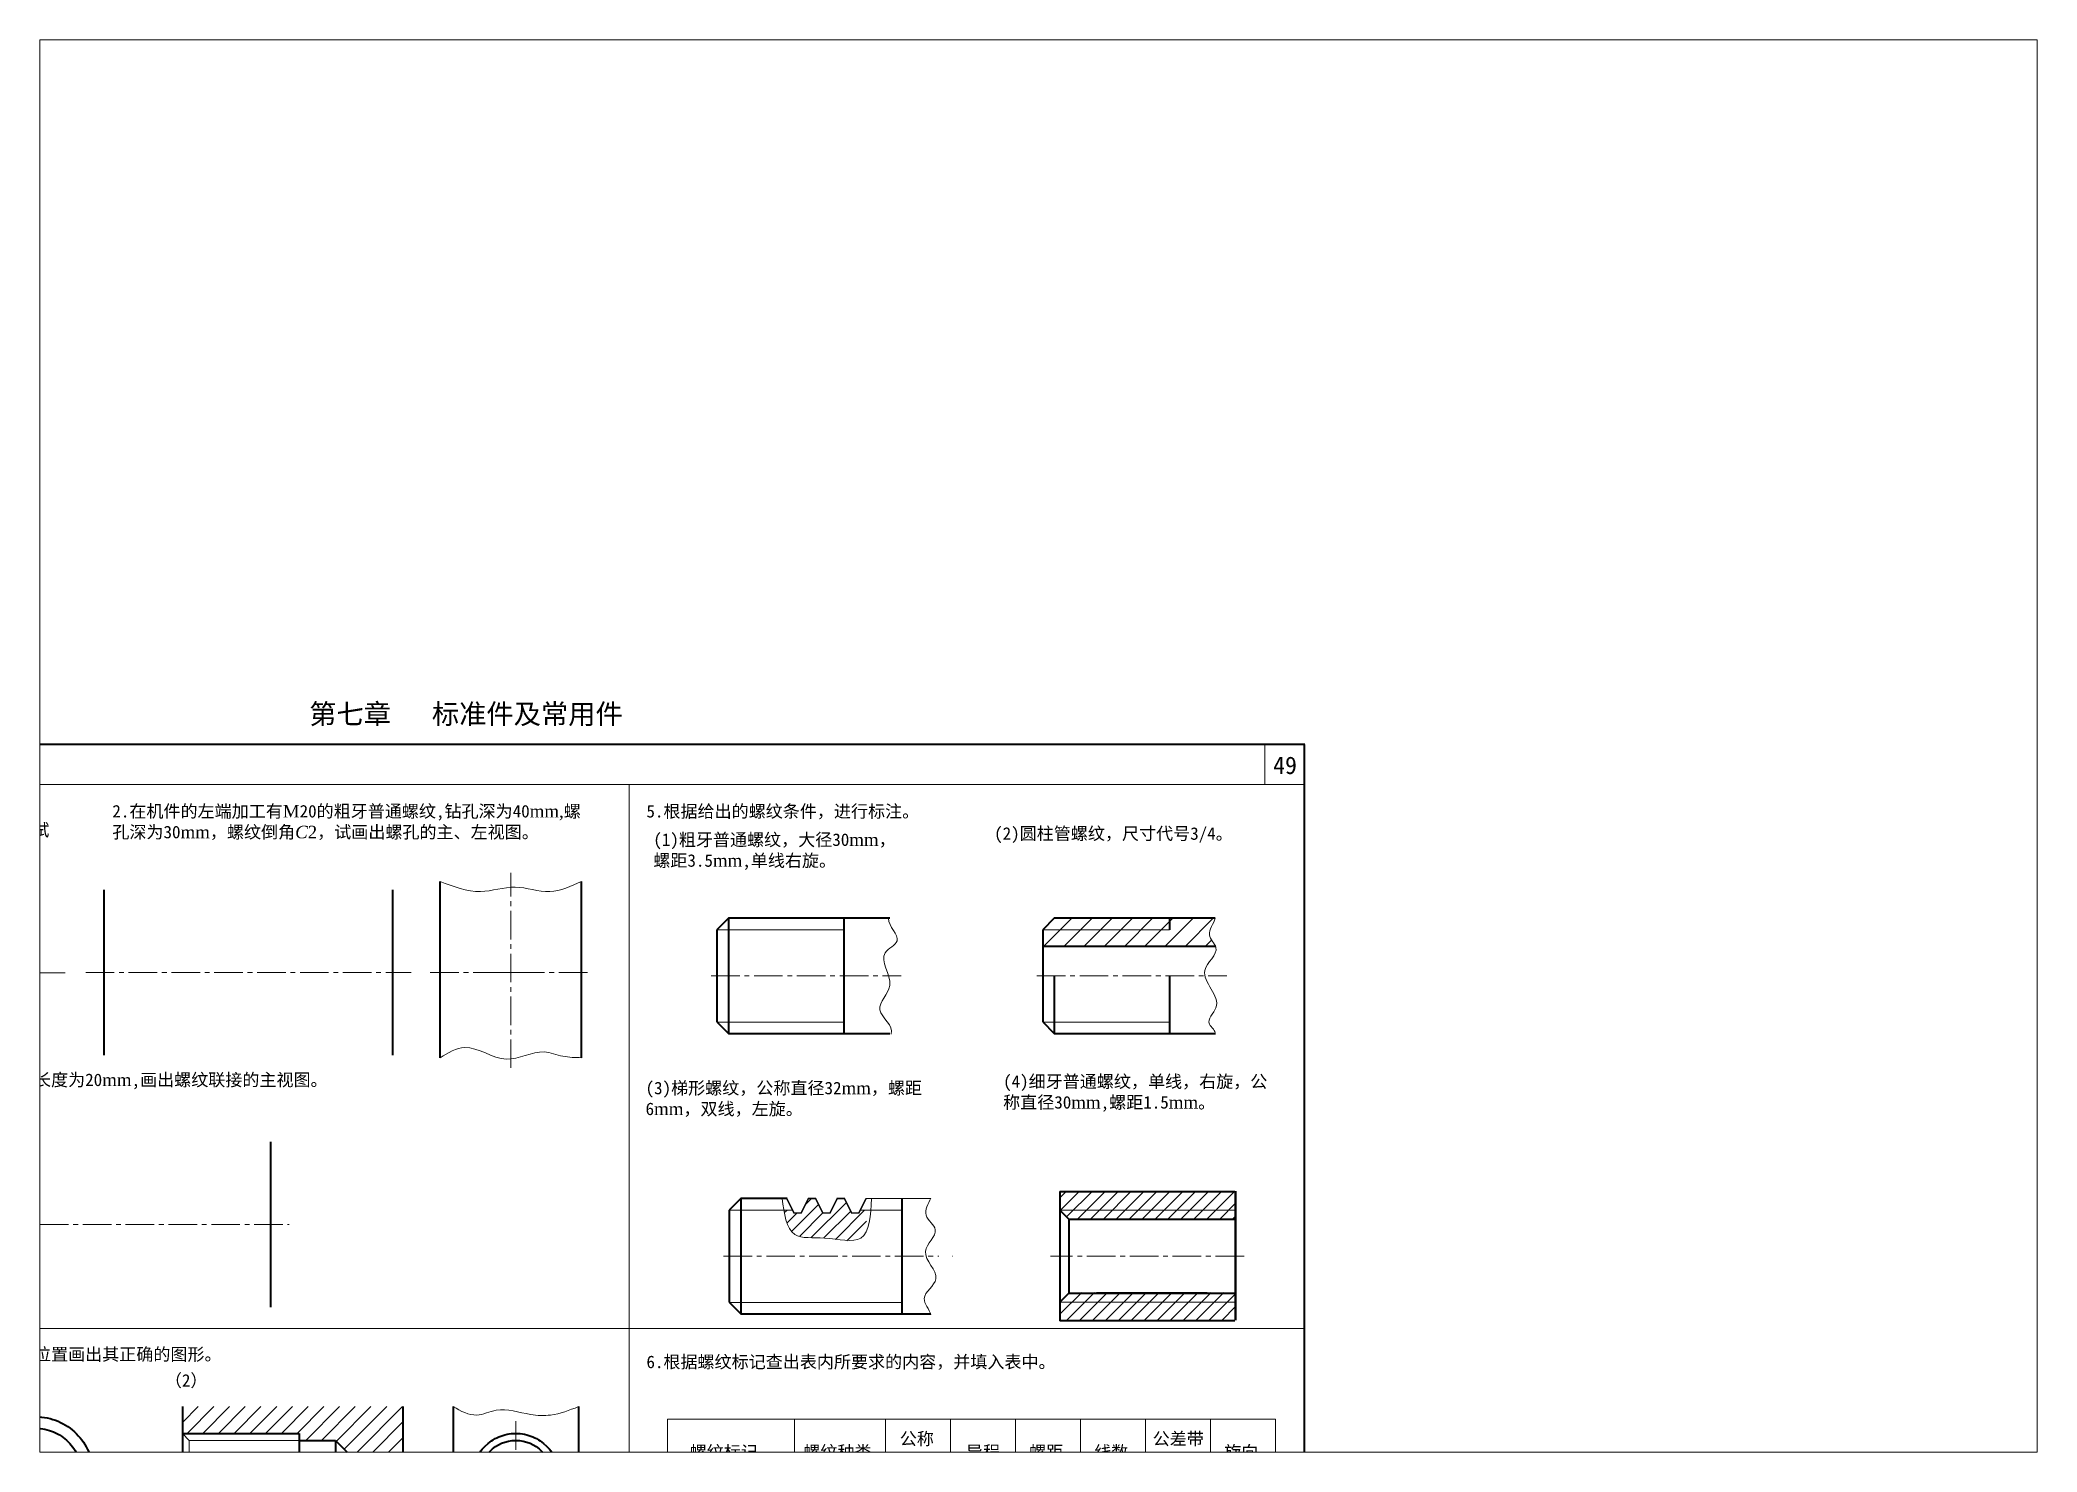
# Paper-space layout '布局1' of a CAD drawing. Header units: millimetres. Extents: x 1 to 400, y 2 to 285.
# The model-space entities are those that its viewports show. They can reach past a viewport. Long polylines and large blocks are cut down to what shows.
import ezdxf

# ---------------------------------------------------------------- set-up
doc = ezdxf.new("R2010")
doc.units = ezdxf.units.MM
doc.header["$LTSCALE"] = 0.3
doc.linetypes.add('CENTER2', pattern=[28.575, 19.05, -3.175, 3.175, -3.175])
doc.layers.get('0').update_dxf_attribs({"lineweight": 40})
for name, color, linetype, lineweight in [('中心线', 7, 'CENTER2', 18), ('剖面线', 7, 'Continuous', 13), ('图层1', 7, 'Continuous', 18), ('细实线', 7, 'Continuous', 18), ('细线', 7, 'Continuous', 18)]:
    doc.layers.add(name, color=color, linetype=linetype, lineweight=lineweight)
doc.styles.add('仿宋', font='SIMFANG.TTF', dxfattribs={"height": 2.5})

msp = doc.modelspace()

# ---------------------------------------------------------------- hatches: boundary and pattern name
at = {"layer": '剖面线'}
h = msp.add_hatch(dxfattribs=at)
h.set_pattern_fill('ANSI31', color=256, scale=0.9, style=0)
h.set_pattern_definition([(45, (-29.4515, -76.603), (-2.020558, 2.020558), [])])
edge = h.paths.add_edge_path()
edge.add_spline(control_points=[(321.71, 179.62), (321.39, 180.33), (319.55, 181.96), (321.39, 184.15), (321.67, 185.2)], knot_values=[1.540734, 1.540734, 1.540734, 1.540734, 4.329142, 7.975512, 7.975512, 7.975512, 7.975512], degree=3, periodic=0)
edge.add_line((321.67, 185.2), (312.48, 185.2))
edge.add_line((312.48, 185.2), (312.48, 182.89))
edge.add_line((312.48, 182.89), (287.14, 182.9))
edge.add_line((287.14, 182.9), (287.14, 179.62))
edge.add_line((287.14, 179.62), (321.71, 179.62))
h.paths.add_polyline_path([(312.48, 185.2), (289.44, 185.2), (287.14, 182.9), (312.48, 182.89)], flags=16)
h = msp.add_hatch(dxfattribs=at)
h.set_pattern_fill('ANSI31', color=256, scale=0.576, style=0)
h.set_pattern_definition([(45, (215.8105, 85.9256), (-1.293157, 1.293157), [])])
edge = h.paths.add_edge_path()
edge.add_spline(control_points=[(235.37, 126.82), (235.73, 124.66), (236.86, 120.77), (243.85, 121.81), (251.87, 119.26), (251.86, 124.62), (252.23, 126.81)], knot_values=[6.903456, 6.903456, 6.903456, 6.903456, 26.539627, 47.373693, 72.443945, 93.014275, 93.014275, 93.014275, 93.014275], degree=3, periodic=0)
edge.add_line((252.23, 126.81), (250.65, 126.81))
edge.add_line((250.65, 126.81), (250.37, 126.25))
edge.add_line((250.37, 126.25), (248.93, 126.25))
edge.add_line((248.93, 126.25), (247.49, 129.13))
edge.add_line((247.49, 129.13), (246.05, 129.13))
edge.add_line((246.05, 129.13), (244.61, 126.25))
edge.add_line((244.61, 126.25), (243.17, 126.25))
edge.add_line((243.17, 126.25), (241.73, 129.13))
edge.add_line((241.73, 129.13), (240.29, 129.13))
edge.add_line((240.29, 129.13), (238.85, 126.25))
edge.add_line((238.85, 126.25), (237.41, 126.25))
edge.add_line((237.41, 126.25), (237.12, 126.82))
edge.add_line((237.12, 126.82), (235.37, 126.82))
h = msp.add_hatch(dxfattribs=at)
h.set_pattern_fill('ANSI31', color=256, scale=0.576, style=0)
h.set_pattern_definition([(45, (216.3234, 86.0519), (-1.293157, 1.293157), [])])
h.paths.add_polyline_path([(325.71, 130.63), (290.69, 130.63), (290.69, 126.95), (325.71, 126.95)])
h.paths.add_polyline_path([(325.71, 126.95), (290.69, 126.95), (292.53, 125.1), (325.71, 125.1)])
h.paths.add_polyline_path([(325.71, 110.36), (292.53, 110.36), (290.69, 108.52), (325.71, 108.52)])
h.paths.add_polyline_path([(325.71, 108.52), (290.69, 108.52), (290.69, 104.83), (325.71, 104.83)])
at = {"layer": '细实线'}
h = msp.add_hatch(dxfattribs=at)
h.set_pattern_fill('ANSI31', color=256, scale=0.7, style=0)
h.set_pattern_definition([(45, (-160.0804, -17.937), (-1.571545, 1.571545), [])])
h.paths.add_polyline_path([(159.17, 87.5), (115.08, 87.5), (115.08, 82.15), (138.41, 82.15), (138.41, 80.75), (145.71, 80.75), (153.12, 73.45), (145.71, 66.15), (138.41, 66.15), (138.41, 64.75), (115.08, 64.75), (115.08, 59.4), (159.17, 59.4)])

# ---------------------------------------------------------------- linework, layer by layer
for p, q in [((339.55, 219.93), (9.55, 219.93)), ((339.52, 4.04), (339.52, 219.93)), ((339.52, 4.04), (339.52, 219.93)), ((166.63, 157.31), (166.63, 192.57)), ((194.92, 157.31), (194.92, 192.57)), ((99.43, 157.81), (99.43, 190.87)), ((157.17, 157.81), (157.17, 190.87)), ((224.3, 185.2), (221.99, 182.9)), ((256.55, 185.2), (224.3, 185.2)), ((224.3, 185.2), (224.3, 162.16)), ((247.34, 185.2), (247.34, 162.16)), ((289.44, 185.2), (287.14, 182.9)), ((321.67, 185.2), (289.44, 185.2)), ((312.48, 185.2), (312.48, 182.89)), ((221.99, 182.9), (221.99, 164.47)), ((287.14, 182.9), (287.14, 164.47)), ((287.14, 179.62), (321.71, 179.62)), ((289.44, 173.68), (289.44, 162.16)), ((312.48, 173.68), (312.48, 162.16)), ((221.99, 164.47), (224.3, 162.16)), ((287.14, 164.47), (289.44, 162.16)), ((224.3, 162.16), (256.55, 162.16)), ((289.44, 162.16), (321.7, 162.16)), ((132.74, 107.42), (132.74, 140.48)), ((226.75, 129.13), (224.45, 126.82)), ((236.04, 129.13), (226.75, 129.13)), ((226.75, 129.13), (226.75, 106.09)), ((259.01, 106.09), (259.01, 129.13)), ((290.55, 130.51), (290.55, 104.7)), ((290.55, 130.51), (325.57, 130.51)), ((224.45, 126.82), (224.45, 108.39)), ((292.4, 124.98), (325.71, 124.98)), ((224.45, 108.39), (226.75, 106.09)), ((292.4, 110.23), (325.57, 110.23)), ((320.04, 110.23), (297.93, 110.23)), ((226.75, 106.09), (264.77, 106.09)), ((325.57, 104.7), (290.55, 104.7)), ((115.08, 87.5), (115.08, 73.38)), ((159.17, 87.5), (159.17, 59.4)), ((169.23, 87.5), (169.23, 59.4)), ((194.31, 87.5), (194.31, 59.4)), ((115.08, 82.15), (138.41, 82.15)), ((138.41, 82.15), (138.41, 73.45)), ((138.41, 80.75), (145.71, 80.75)), ((145.71, 80.75), (153.12, 73.45)), ((145.71, 80.75), (145.71, 73.45))]:
    msp.add_line(p, q)
at = {"linetype": 'Continuous'}
for p, q in [((325.71, 130.63), (325.71, 104.83)), ((325.71, 104.83), (325.71, 130.63)), ((290.55, 126.82), (290.55, 108.39)), ((292.4, 124.98), (290.55, 126.82)), ((292.4, 124.98), (292.4, 110.23)), ((292.4, 110.23), (290.55, 108.39))]:
    msp.add_line(p, q, dxfattribs=at)
for points, const_width in [([(235.97, 129.13), (237.41, 126.25), (238.85, 126.25), (240.29, 129.13), (241.73, 129.13), (243.17, 126.25), (244.61, 126.25), (246.05, 129.13), (247.49, 129.13), (248.93, 126.25), (250.37, 126.25), (251.81, 129.13)], 0.288), ([(241.82, 129.13), (240.17, 129.13)], 0.23), ([(247.55, 129.13), (246.01, 129.13)], 0.23), ([(264.77, 129.13), (251.76, 129.13)], 0.23)]:
    msp.add_lwpolyline(points, dxfattribs=dict(const_width=const_width))
for centre, radius in [((85.74, 73.95), 11.52), ((85.74, 73.95), 9.22), ((181.77, 73.45), 8.7), ((181.77, 73.45), 7.3)]:
    msp.add_circle(centre, radius)
at = {"layer": '中心线'}
for p, q in [((180.78, 155.25), (180.78, 194.3)), ((66.32, 174.25), (91.64, 174.25)), ((95.75, 174.34), (160.84, 174.34)), ((164.66, 174.34), (196.74, 174.34)), ((220.84, 173.68), (258.86, 173.68)), ((285.98, 173.68), (324, 173.68)), ((71.31, 123.95), (136.41, 123.95)), ((223.3, 117.61), (266.39, 117.61)), ((269.03, 117.61), (269.09, 117.61)), ((327.42, 117.61), (288.71, 117.61)), ((85.74, 87.9), (85.74, 60.32)), ((181.77, 84.58), (181.77, 62.65))]:
    msp.add_line(p, q, dxfattribs=at)
at = {"layer": '细实线'}
for p, q in [((9.55, 219.93), (339.55, 219.93)), ((331.55, 211.93), (331.55, 219.93)), ((9.55, 211.93), (339.55, 211.93)), ((204.42, 211.93), (204.42, 12.04)), ((221.99, 182.9), (247.34, 182.89)), ((287.14, 182.9), (312.48, 182.89)), ((222.02, 164.44), (247.34, 164.44)), ((287.17, 164.44), (312.48, 164.44)), ((224.45, 126.82), (237.12, 126.82)), ((250.65, 126.81), (258.9, 126.81)), ((224.48, 108.36), (258.9, 108.36)), ((116.46, 80.75), (115.08, 82.13)), ((116.46, 80.75), (116.46, 73.45))]:
    msp.add_line(p, q, dxfattribs=at)
at = {"layer": '细实线', "linetype": 'Continuous'}
for p, q in [((290.55, 126.82), (325.57, 126.82)), ((325.57, 108.39), (290.55, 108.39))]:
    msp.add_line(p, q, dxfattribs=at)
at = {"layer": '细实线'}
for points in [[(166.63, 192.57), (174.72, 190.55), (181.64, 191.41), (188.57, 190.55), (194.92, 192.57)], [(166.63, 157.31), (171.54, 159.33), (179.91, 157.02), (187.42, 158.46), (191.17, 157.6), (194.92, 157.31)], [(169.23, 87.5), (173.96, 85.82), (177.83, 86.79), (184.73, 85.94), (188.73, 85.82), (194.31, 87.5)]]:
    msp.add_spline(points, degree=3, dxfattribs=at)
for points, start_tangent, end_tangent in [([(256.31, 185.13), (258.01, 180.67), (255.65, 178.31), (256.57, 171.75), (254.6, 166.9), (256.83, 162.04)], (-0.031262, -0.999511), (-0.360003, -0.932951)), ([(264.75, 129.19), (263.83, 125.78), (265.67, 122.89), (263.7, 118.56), (265.8, 113.05), (263.44, 109.12), (264.75, 105.84)], (-0.428388, -0.903595), (0.199225, -0.979954))]:
    msp.add_spline(points, degree=3, dxfattribs=dict(at, start_tangent=start_tangent, end_tangent=end_tangent))
msp.add_open_spline([(321.67, 185.2), (321.39, 184.15), (319.45, 181.85), (323.39, 178.75), (316.54, 174.01), (324.46, 168.6), (319.09, 164.38), (321.91, 162.69), (321.54, 162.04)], degree=3, knots=[1.540734, 1.540734, 1.540734, 1.540734, 5.187104, 8.316877, 13.988609, 22.658041, 26.5827, 29.060767, 29.060767, 29.060767, 29.060767], dxfattribs=at)
at = {"layer": '细实线', "end_tangent": (0.447544, 0.894262)}
msp.add_spline([(235.05, 129.17), (237.57, 121.95), (243.53, 121.23), (250.75, 121.23), (252.92, 129.17)], degree=3, dxfattribs=at)
at = {"layer": '细线'}
for p, q in [((178.93, 174.34), (182.93, 174.34)), ((9.52, 103.14), (339.52, 103.14)), ((212.12, 85.01), (333.72, 85.01)), ((212.12, 85.01), (212.12, 22.01)), ((237.5, 85.01), (237.5, 22.01)), ((255.72, 85.01), (255.72, 22.01)), ((268.72, 85.01), (268.72, 22.01)), ((281.72, 85.01), (281.72, 22.01)), ((294.72, 85.01), (294.72, 22.01)), ((307.72, 85.01), (307.72, 22.01)), ((320.72, 85.01), (320.72, 22.01)), ((333.72, 85.01), (333.72, 22.01)), ((116.46, 80.75), (138.41, 80.75))]:
    msp.add_line(p, q, dxfattribs=at)

# ---------------------------------------------------------------- texts
at = {"char_height": 2.5, "attachment_point": 1}
for s, insert, width in [('{\\fFangSong_GB2312|b0|i0|c134|p49;1.已知杆件的直径为\\fTimes New Roman|b0|i0|c0|p18;%%C\\fFangSong_GB2312|b0|i0|c134|p49;20，在杆的左端制大径为\\fTimes New Roman|b0|i0|c0|p18;M\\fFangSong_GB2312|b0|i0|c134|p49;20，长度为30\\fTimes New Roman|b0|i0|c0|p18;mm\\fFangSong_GB2312|b0|i0|c134|p49;的粗牙螺纹，螺纹倒角\\fTimes New Roman|b0|i1|c0|p18;C\\fTimes New Roman|b0|i0|c0|p18;2\\fFangSong_GB2312|b0|i0|c134|p49;，试画出螺杆的主、左视图。}', (13.49, 208.28), 76.2842), ('{\\f仿宋_GB2312|b0|i0|c134|p49;(2)圆柱管螺纹，尺寸代号3/4。}', (277.44, 203.4), 84.0637), ('{\\f仿宋_GB2312|b0|i0|c134|p49;(1)粗牙普通螺纹，大径30\\fTimes New Roman|b0|i0|c0|p18;mm\\f仿宋_GB2312|b0|i0|c134|p49;，螺距3.5\\fTimes New Roman|b0|i0|c0|p18;mm\\f仿宋_GB2312|b0|i0|c134|p49;,单线右旋。}', (209.27, 202.17), 49.8325), ('{\\fFangSong_GB2312|b0|i0|c134|p49;3.将上述题1外螺纹调头，旋入题2的螺孔，旋入长度为20\\fTimes New Roman|b0|i0|c0|p18;mm\\fFangSong_GB2312|b0|i0|c134|p49;,画出螺纹联接的主视图。}', (13.82, 154.13), 153.2641), ('{\\f仿宋_GB2312|b0|i0|c134|p49;(3)梯形螺纹，公称直径32\\fTimes New Roman|b0|i0|c0|p18;mm\\f仿宋_GB2312|b0|i0|c134|p49;，螺距6\\fTimes New Roman|b0|i0|c0|p18;mm\\f仿宋_GB2312|b0|i0|c134|p49;，双线，左旋。}', (207.72, 152.49), 56.1394), ('{\\fFangSong_GB2312|b0|i0|c134|p49;(4)细牙普通螺纹，单线，右旋，公称直径30\\fTimes New Roman|b0|i0|c0|p18;mm\\fFangSong_GB2312|b0|i0|c134|p49;,螺距1.5\\fTimes New Roman|b0|i0|c0|p18;mm\\fFangSong_GB2312|b0|i0|c134|p49;。}', (279.23, 153.8), 56.0687), ('{\\fFangSong_GB2312|b0|i0|c134|p49;4.找出下列画法中的错误（打×号），并在指定位置画出其正确的图形。}', (13.82, 99.23), 153.2641), ('{\\fFangSong_GB2312|b0|i0|c134|p49;（2）}', (111.58, 93.99), 16.3693), ('{\\fFangSong_GB2312|b0|i0|c134|p49;螺纹标记}', (216.55, 79.69), 56.1394), ('{\\fFangSong_GB2312|b0|i0|c134|p49;螺纹种类}', (239.27, 79.69), 56.1394), ('{\\fFangSong_GB2312|b0|i0|c134|p49;公称直径}', (258.56, 82.33), 7.7027), ('{\\fFangSong_GB2312|b0|i0|c134|p49;导程}', (271.8, 79.69), 56.1394), ('{\\fFangSong_GB2312|b0|i0|c134|p49;螺距}', (284.45, 79.69), 56.1394), ('{\\fFangSong_GB2312|b0|i0|c134|p49;线数}', (297.45, 79.69), 56.1394), ('{\\fFangSong_GB2312|b0|i0|c134|p49;公差带 \\P 代号}', (309.15, 82.33), 11.3662), ('{\\fFangSong_GB2312|b0|i0|c134|p49;旋向}', (323.45, 79.69), 56.1394)]:
    msp.add_mtext(s, dxfattribs=dict(at, insert=insert, width=width))
at = {"char_height": 2.5, "width": 106.3823, "attachment_point": 1, "style": '仿宋'}
for s, insert in [('5.根据给出的螺纹条件，进行标注。', (207.89, 207.85)), ('6.根据螺纹标记查出表内所要求的内容，并填入表中。', (207.89, 97.71))]:
    msp.add_mtext(s, dxfattribs=dict(at, insert=insert))
at = {"layer": '细实线', "attachment_point": 1}
for s, insert, char_height, width in [('{\\fSimHei|b0|i0|c134|p2;第七章   标准件及常用件}', (140.45, 228.06), 4, 78.8547), ('{\\fSimSun|b0|i0|c134|p2;49}', (333.23, 217.55), 3.5, 6.5646), ('{\\fFangSong_GB2312|b0|i0|c134|p49;2.在机件的左端加工有\\fTimes New Roman|b0|i0|c134|p18;M\\fFangSong_GB2312|b0|i0|c134|p49;20的粗牙普通螺纹,钻孔深为40\\fTimes New Roman|b0|i0|c0|p18;mm,\\fFangSong_GB2312|b0|i0|c134|p49;螺孔深为30\\fTimes New Roman|b0|i0|c0|p18;mm\\fFangSong_GB2312|b0|i0|c134|p49;，螺纹倒角\\fTimes New Roman|b0|i1|c0|p18;C\\fTimes New Roman|b0|i0|c0|p18;2\\fFangSong_GB2312|b0|i0|c134|p49;，试画出螺孔的主、左视图。}', (101.08, 207.86), 2.5, 96.099)]:
    msp.add_mtext(s, dxfattribs=dict(at, insert=insert, char_height=char_height, width=width))

psp = doc.layouts.new('布局1')

# ---------------------------------------------------------------- viewports
at = {"layer": '图层1'}
psp.add_viewport(center=(200.64, 143.45), size=(399.42, 282.4761), view_center_point=(286.3, 219.66), view_height=282.4761, dxfattribs=at)

doc.saveas('drawing.dxf')
